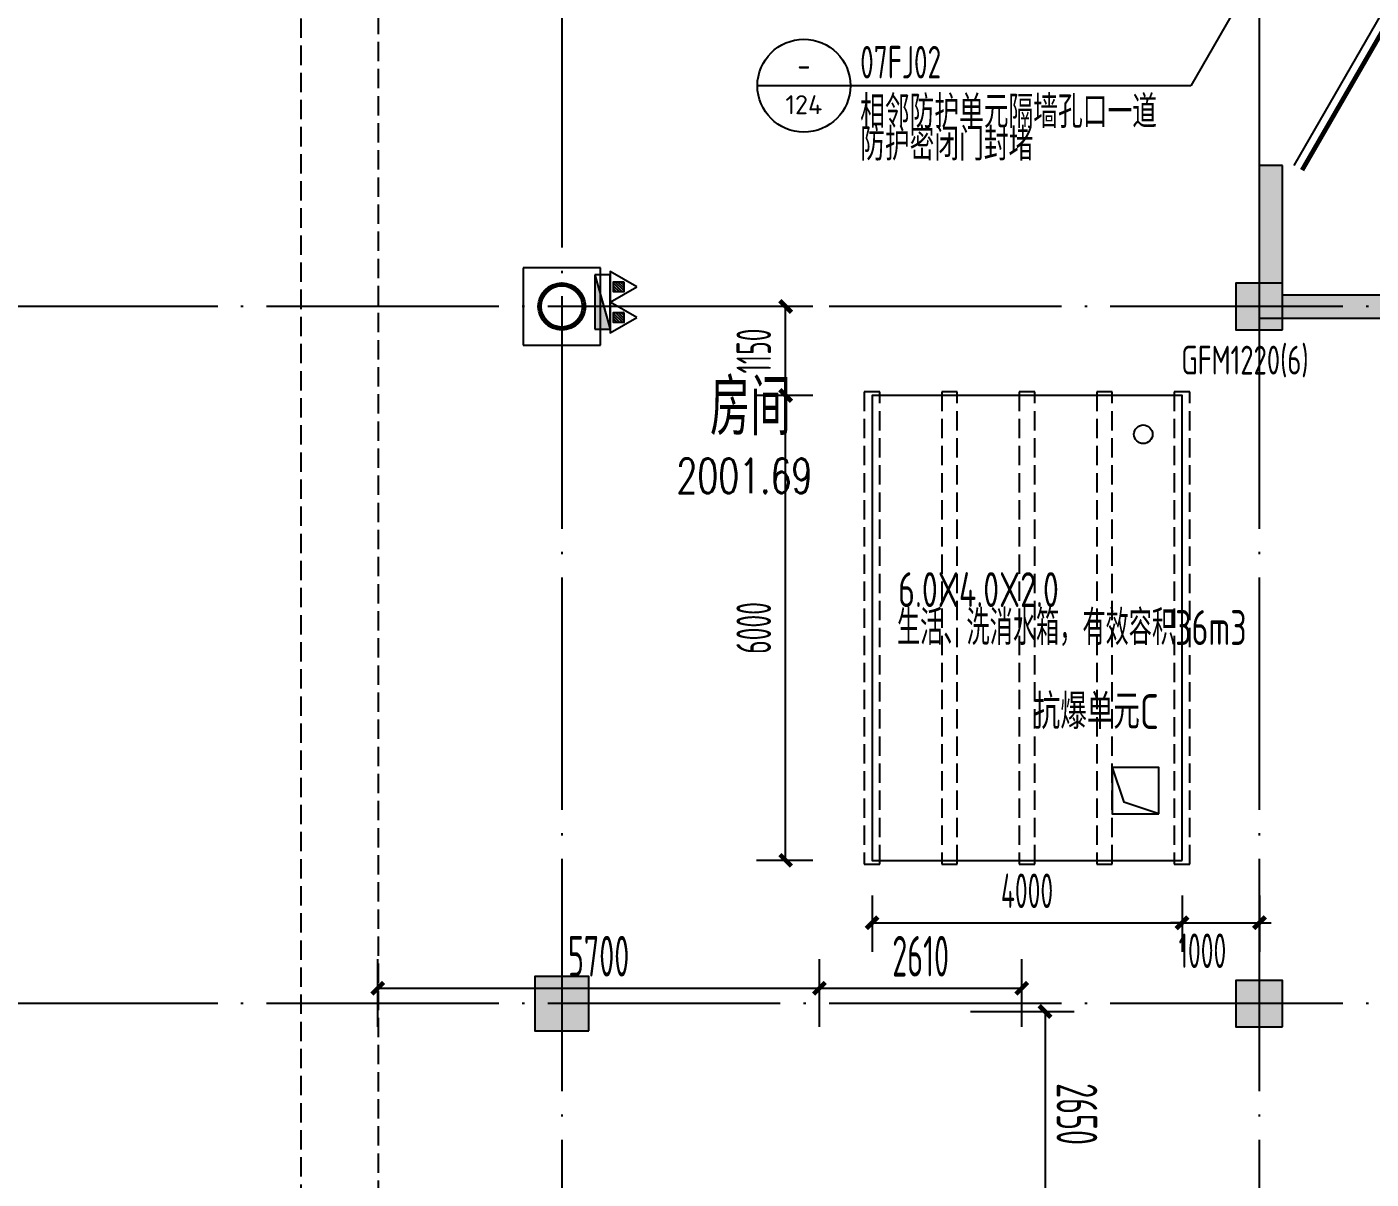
# Model space of a CAD drawing. Extents: x -473190 to 2138458, y -81875 to 2633646.
# Drawn here: x 582284 to 599632, y 69677 to 84552 of the extents above; entities that cross this region are included whole.
import ezdxf
from ezdxf.enums import TextEntityAlignment as Align

# ---------------------------------------------------------------- set-up
doc = ezdxf.new("R2010")
doc.units = 0
doc.header["$LTSCALE"] = 1000
doc.linetypes.add('DASH', pattern=[0.35, 0.25, -0.1])
doc.linetypes.add('DOTE', pattern=[2.42, 2, -0.2, 0.02, -0.2])
for name, color, linetype in [('A-COLUMN', 2, 'Continuous'), ('A-PUB_HATCH', 8, 'Continuous'), ('DIM_IDEN', 3, 'Continuous'), ('DOTE', 1, 'DOTE'), ('PUB_DIM', 3, 'Continuous'), ('PUB_HATCH', 8, 'Continuous'), ('PUB_TEXT', 7, 'Continuous'), ('RF-KBGQ', 15, 'Continuous'), ('RF-M', 4, 'Continuous'), ('RF-MBH', 11, 'Continuous'), ('RF-QT', 30, 'Continuous'), ('S-柱', 51, 'Continuous'), ('S-柱-填充', 8, 'Continuous'), ('SPACE', 7, 'Continuous'), ('TWT_DASH', 8, 'DASH'), ('TWT_水箱', 7, 'Continuous'), ('W-EQUIP_消火栓', 7, 'Continuous'), ('W-EQUIP_灭火器', 7, 'Continuous'), ('索引线', 252, 'Continuous')]:
    doc.layers.add(name, color=color, linetype=linetype)
doc.layers.add('RF-WZ', color=110, linetype='Continuous', lineweight=0)
doc.styles.add('_TCH_DIM_T3', font='tssdeng.shx', dxfattribs={"width": 0.564706, "bigfont": '@@@tssdchn.shx'})
doc.styles.add('_TCH_SPACE', font='SIMPLEX', dxfattribs={"height": 5, "bigfont": 'GBCBIG'})
doc.styles.add('_TCH_WINDOW', font='tssdeng.shx', dxfattribs={"width": 0.8, "height": 3.5, "bigfont": 'tssdchn.shx'})
doc.styles.add('TYDG_02', font='TSSDENG', dxfattribs={"width": 0.8, "bigfont": 'TSSDCHN'})
doc.dimstyles.new('_TCH_ARCH&&150', dxfattribs={"dimtxt": 525, "dimasz": 150, "dimexe": 375, "dimexo": 450, "dimgap": 150, "dimtad": 1, "dimdec": 0, "dimzin": 0, "dimdsep": 46, "dimtxsty": '_TCH_DIM_T3', "dimblk": 'ARCHTICK', "dimcen": 0.09, "dimclrt": 7, "dimazin": 2, "dimtfac": 1, "dimtdec": 0, "dimtix": 1, "dimtmove": 2, "dimatfit": 3, "dimfxl": 0, "dimtolj": 1, "dimtzin": 0, "dimarcsym": 0})
doc.dimstyles.new('_TWT_ARCH&&150', dxfattribs={"dimtxt": 446.25, "dimasz": 150, "dimexe": 375, "dimexo": 450, "dimgap": 189.375, "dimtad": 1, "dimdec": 0, "dimzin": 0, "dimdsep": 46, "dimtxsty": '_TCH_DIM_T3', "dimblk": 'ARCHTICK', "dimcen": 0.09, "dimclrt": 7, "dimazin": 2, "dimtfac": 1, "dimtdec": 0, "dimtix": 1, "dimtmove": 2, "dimatfit": 3, "dimfxl": 0, "dimtolj": 1, "dimtzin": 0, "dimarcsym": 0})

# ---------------------------------------------------------------- blocks, each defined once
blk = doc.blocks.new('A$C7EFF042E')
at = {"layer": 'A-COLUMN', "color": 6}
for p, q in [((27750, -65750), (26750, -65750)), ((26750, -65750), (26750, -66750)), ((27750, -66750), (27750, -65750)), ((26750, -66750), (27750, -66750))]:
    blk.add_line(p, q, dxfattribs=at)
at = {"layer": 'S-柱', "color": 6, "lineweight": 35}
blk.add_circle((27250, -66250), 300, dxfattribs=at)
blk.add_circle((27250, -66250), 300, dxfattribs=at)
at = {"layer": 'S-柱-填充', "color": 6, "lineweight": 35}
blk.add_lwpolyline([(26980, -66250, -1), (27520, -66250, -1)], format="xyb", close=True, dxfattribs=at)
blk = doc.blocks.new('A$C4F5A101F')
at = {"layer": 'DOTE', "color": 16, "linetype": 'DOTE', "ltscale": 1.5}
for p, q in [((-140489.7, 16373.7), (-140489.7, -213765.2)), ((-131489.7, 16373.7), (-131489.7, -213765.2)), ((-39660.8, -74507.4), (-168489.7, -74507.4))]:
    blk.add_line(p, q, dxfattribs=at)
at = {"layer": 'DOTE', "color": 127, "linetype": 'DOTE', "ltscale": 1.5}
blk.add_line((-39660.8, -83507.4), (-168489.7, -83507.4), dxfattribs=at)
blk = doc.blocks.new('$TwtSys$00000434')
for p, q in [((-0.5, 0.5), (-0.5, -0.5)), ((-0.5, -0.5), (0.5, 0.5)), ((0.5, 0.5), (-0.5, 0.5)), ((0.5, -0.5), (0.5, 0.5)), ((-0.5, -0.5), (0.5, -0.5))]:
    blk.add_line(p, q)
blk.add_solid([(0.5, -0.5), (0.5, 0.5), (-0.5, -0.5)])
blk = doc.blocks.new('$TwtSys$00000546')
h = blk.add_hatch()
h.set_pattern_fill('ANSI31', color=256, scale=200, style=0)
h.set_pattern_definition([(45, (-38543.802, -6670.83), (-17.67767, 17.67767), [])])
h.paths.add_polyline_path([(-65, 174), (65, 174), (65, 44), (-65, 44)])
for points in [[(0, 344), (-198, 0), (198, 0)], [(-65, 174), (65, 174), (65, 44), (-65, 44)]]:
    blk.add_lwpolyline(points, close=True)
blk = doc.blocks.new('$DorLib2D$00000211')
at = {"color": 0}
for p, q in [((-0.5, 0.05), (-0.067, 0.3)), ((0.5, 0.05), (0.067, 0.3))]:
    blk.add_line(p, q, dxfattribs=at)
at = {"color": 0, "const_width": 0.01}
for points in [[(-0.51, 0.0673), (-0.077, 0.3173)], [(0.51, 0.0673), (0.077, 0.3173)]]:
    blk.add_lwpolyline(points, dxfattribs=at)
blk = doc.blocks.new('rfk')
at = {"layer": 'A-PUB_HATCH'}
blk.add_hatch(color=256, dxfattribs=at).paths.add_polyline_path([(483048.2, -734610.2), (483048.2, -732940.2), (482748.2, -732940.2), (482748.2, -734910.2)])
at = {"layer": 'PUB_HATCH'}
blk.add_hatch(color=256, dxfattribs=at).paths.add_polyline_path([(483048.2, -734610.2), (482748.2, -734910.2), (485923.2, -734910.2), (486223.2, -734610.2)])
at = {"layer": 'RF-QT'}
for p, q in [((483048.2, -732940.2), (482748.2, -732940.2)), ((482748.2, -732940.2), (482748.2, -734910.2)), ((483048.2, -734610.2), (483048.2, -732940.2)), ((483048.2, -734610.2), (486223.2, -734610.2)), ((482748.2, -734910.2), (485923.2, -734910.2))]:
    blk.add_line(p, q, dxfattribs=at)
at = {"layer": 'RF-M'}
ref = blk.add_blockref('$DorLib2D$00000211', (482898.2, -729940.2), dxfattribs=dict(at, xscale=-6000, yscale=-6000, zscale=300, rotation=90))
ref.add_attrib('A', 'GSFMG6022(5)', (482267, -730702.7), dxfattribs={"layer": 'RF-MBH', "height": 297.5, "rotation": 90, "style": '_TCH_WINDOW', "width": 0.564706})
at = {"layer": 'RF-MBH', "style": '_TCH_WINDOW', "width": 0.705882}
blk.add_text('GFM1220(6)', height=371.88, dxfattribs=at).set_placement((481742.7, -735638.9))
at = {"layer": 'SPACE', "color": 2, "style": '_TCH_SPACE'}
blk.add_text('房间', height=723.4, dxfattribs=at).set_placement((475661, -736422.7))
at = {"layer": 'SPACE', "color": 2, "style": '_TCH_SPACE', "width": 0.705882}
blk.add_text('2001.69', height=446.25, dxfattribs=at).set_placement((475227.3, -737170.8))
blk = doc.blocks.new('_ArchTick')
at = {"color": 0, "linetype": 'ByBlock', "const_width": 0.4}
blk.add_lwpolyline([(-0.5, -0.5), (0.5, 0.5)], dxfattribs=at)
blk = doc.blocks.new('*D5687')
at = {"layer": 'Defpoints', "color": 0, "transparency": 16777216}
for p in [(-233469, -198933), (-232519, -198933), (-232519, -204633)]:
    blk.add_point(p, dxfattribs=at)
at = {"layer": 'PUB_DIM', "color": 0, "lineweight": -2, "transparency": 16777216}
for p, q in [((-232969, -198933), (-233844, -198933)), ((-233469, -204633), (-233469, -198933)), ((-232969, -204633), (-233844, -204633))]:
    blk.add_line(p, q, dxfattribs=at)
at = {"layer": 'PUB_DIM', "color": 0, "lineweight": -2, "transparency": 16777216, "xscale": 150, "yscale": 150, "zscale": 150}
for p, rotation in [((-233469, -198933), 90), ((-233469, -204633), 270)]:
    blk.add_blockref('_ArchTick', p, dxfattribs=dict(at, rotation=rotation))
at = {"layer": 'PUB_DIM', "color": 7, "transparency": 16777216, "insert": (-233882, -201783), "char_height": 525, "attachment_point": 5, "rotation": 90, "style": '_TCH_DIM_T3'}
blk.add_mtext('\\A1;5700', dxfattribs=at)
blk = doc.blocks.new('*D5688')
at = {"layer": 'Defpoints', "color": 0, "transparency": 16777216}
for p in [(-233469, -196322), (-232519, -196322), (-232519, -198933)]:
    blk.add_point(p, dxfattribs=at)
at = {"layer": 'PUB_DIM', "color": 0, "lineweight": -2, "transparency": 16777216}
for p, q in [((-232969, -196322), (-233844, -196322)), ((-233469, -198933), (-233469, -196322)), ((-232969, -198933), (-233844, -198933))]:
    blk.add_line(p, q, dxfattribs=at)
at = {"layer": 'PUB_DIM', "color": 0, "lineweight": -2, "transparency": 16777216, "xscale": 150, "yscale": 150, "zscale": 150}
for p, rotation in [((-233469, -196322), 90), ((-233469, -198933), 270)]:
    blk.add_blockref('_ArchTick', p, dxfattribs=dict(at, rotation=rotation))
at = {"layer": 'PUB_DIM', "color": 7, "transparency": 16777216, "insert": (-233882, -197627), "char_height": 525, "attachment_point": 5, "rotation": 90, "style": '_TCH_DIM_T3'}
blk.add_mtext('\\A1;2610', dxfattribs=at)
blk = doc.blocks.new('*D5689')
at = {"layer": 'Defpoints', "color": 0, "transparency": 16777216}
for p in [(-230519, -196022), (-233169, -197433), (-230519, -197433)]:
    blk.add_point(p, dxfattribs=at)
at = {"layer": 'PUB_DIM', "color": 0, "lineweight": -2, "transparency": 16777216}
for p, q in [((-233169, -196983), (-233169, -195647)), ((-230519, -196983), (-230519, -195647)), ((-233169, -196022), (-230519, -196022))]:
    blk.add_line(p, q, dxfattribs=at)
at = {"layer": 'PUB_DIM', "color": 0, "lineweight": -2, "transparency": 16777216, "xscale": 150, "yscale": 150, "zscale": 150, "rotation": 180}
blk.add_blockref('_ArchTick', (-233169, -196022), dxfattribs=at)
at = {"layer": 'PUB_DIM', "color": 0, "lineweight": -2, "transparency": 16777216, "xscale": 150, "yscale": 150, "zscale": 150}
blk.add_blockref('_ArchTick', (-230519, -196022), dxfattribs=at)
at = {"layer": 'PUB_DIM', "color": 7, "transparency": 16777216, "insert": (-231844, -195610), "char_height": 525, "attachment_point": 5, "style": '_TCH_DIM_T3'}
blk.add_mtext('\\A1;2650', dxfattribs=at)
blk = doc.blocks.new('*D5951')
at = {"layer": 'Defpoints', "color": 0, "transparency": 16777216}
for p in [(-57996, -85856), (-53996, -85856), (-53996, -86656)]:
    blk.add_point(p, dxfattribs=at)
at = {"layer": 'TWT_水箱', "color": 0, "lineweight": -2, "transparency": 16777216}
for p, q in [((-57996, -86306), (-57996, -87031)), ((-53996, -86306), (-53996, -87031)), ((-57996, -86656), (-53996, -86656))]:
    blk.add_line(p, q, dxfattribs=at)
at = {"layer": 'TWT_水箱', "color": 0, "lineweight": -2, "transparency": 16777216, "xscale": 150, "yscale": 150, "zscale": 150, "rotation": 180}
blk.add_blockref('_ArchTick', (-57996, -86656), dxfattribs=at)
at = {"layer": 'TWT_水箱', "color": 0, "lineweight": -2, "transparency": 16777216, "xscale": 150, "yscale": 150, "zscale": 150}
blk.add_blockref('_ArchTick', (-53996, -86656), dxfattribs=at)
at = {"layer": 'TWT_水箱', "color": 7, "transparency": 16777216, "insert": (-55996, -86243), "char_height": 446.2, "attachment_point": 5, "style": '_TCH_DIM_T3'}
blk.add_mtext('\\A1;4000', dxfattribs=at)
blk = doc.blocks.new('*D5952')
at = {"layer": 'Defpoints', "color": 0, "transparency": 16777216}
for p in [(-53996, -85856), (-52996, -85856), (-52996, -86656)]:
    blk.add_point(p, dxfattribs=at)
at = {"layer": 'TWT_水箱', "color": 0, "lineweight": -2, "transparency": 16777216}
for p, q in [((-53996, -86306), (-53996, -87031)), ((-52996, -86306), (-52996, -87031)), ((-53996, -86656), (-54146, -86656)), ((-53996, -86656), (-52996, -86656)), ((-52996, -86656), (-52846, -86656))]:
    blk.add_line(p, q, dxfattribs=at)
at = {"layer": 'TWT_水箱', "color": 0, "lineweight": -2, "transparency": 16777216, "xscale": 150, "yscale": 150, "zscale": 150}
blk.add_blockref('_ArchTick', (-53996, -86656), dxfattribs=at)
at = {"layer": 'TWT_水箱', "color": 0, "lineweight": -2, "transparency": 16777216, "xscale": 150, "yscale": 150, "zscale": 150, "rotation": 180}
blk.add_blockref('_ArchTick', (-52996, -86656), dxfattribs=at)
at = {"layer": 'TWT_水箱', "color": 7, "transparency": 16777216, "insert": (-53732, -87017), "char_height": 446.2, "attachment_point": 5, "style": '_TCH_DIM_T3'}
blk.add_mtext('\\A1;1000', dxfattribs=at)
blk = doc.blocks.new('*D5953')
at = {"layer": 'Defpoints', "color": 0, "transparency": 16777216}
for p in [(-59111, -79850), (-58311, -79850), (-58311, -85850)]:
    blk.add_point(p, dxfattribs=at)
at = {"layer": 'TWT_水箱', "color": 0, "lineweight": -2, "transparency": 16777216}
for p, q in [((-58761, -79850), (-59486, -79850)), ((-59111, -85850), (-59111, -79850)), ((-58761, -85850), (-59486, -85850))]:
    blk.add_line(p, q, dxfattribs=at)
at = {"layer": 'TWT_水箱', "color": 0, "lineweight": -2, "transparency": 16777216, "xscale": 150, "yscale": 150, "zscale": 150}
for p, rotation in [((-59111, -79850), 90), ((-59111, -85850), 270)]:
    blk.add_blockref('_ArchTick', p, dxfattribs=dict(at, rotation=rotation))
at = {"layer": 'TWT_水箱', "color": 7, "transparency": 16777216, "insert": (-59523, -82850), "char_height": 446.2, "attachment_point": 5, "rotation": 90, "style": '_TCH_DIM_T3'}
blk.add_mtext('\\A1;6000', dxfattribs=at)
blk = doc.blocks.new('*D5954')
at = {"layer": 'Defpoints', "color": 0, "transparency": 16777216}
for p in [(-59111, -78700), (-58311, -78700), (-58311, -79850)]:
    blk.add_point(p, dxfattribs=at)
at = {"layer": 'TWT_水箱', "color": 0, "lineweight": -2, "transparency": 16777216}
for p, q in [((-58761, -78700), (-59486, -78700)), ((-59111, -79850), (-59111, -78700)), ((-58761, -79850), (-59486, -79850))]:
    blk.add_line(p, q, dxfattribs=at)
at = {"layer": 'TWT_水箱', "color": 0, "lineweight": -2, "transparency": 16777216, "xscale": 150, "yscale": 150, "zscale": 150}
for p, rotation in [((-59111, -78700), 90), ((-59111, -79850), 270)]:
    blk.add_blockref('_ArchTick', p, dxfattribs=dict(at, rotation=rotation))
at = {"layer": 'TWT_水箱', "color": 7, "transparency": 16777216, "insert": (-59523, -79275), "char_height": 446.2, "attachment_point": 5, "rotation": 90, "style": '_TCH_DIM_T3'}
blk.add_mtext('\\A1;1150', dxfattribs=at)
blk = doc.blocks.new('_FZH')
blk.add_lwpolyline([(-0.5, -0.5), (0.5, -0.5), (0.5, 0.5), (-0.5, 0.5)], close=True)
at = {"layer": 'PUB_HATCH'}
blk.add_solid([(-0.5, -0.5), (0.5, -0.5), (-0.5, 0.5), (0.5, 0.5)], dxfattribs=at)
blk = doc.blocks.new('zsgc')
at = {"layer": 'RF-KBGQ', "color": 15, "linetype": 'DASH'}
for p, q in [((-226886.3, -204622.9), (-254244.5, -204622.9)), ((-227886.3, -205622.9), (-254244.5, -205622.9))]:
    blk.add_line(p, q, dxfattribs=at)
at = {"layer": 'RF-WZ', "style": 'TYDG_02', "width": 0.8}
blk.add_text('抗爆单元C', height=450, rotation=90, dxfattribs=at).set_placement((-236814.4, -196167))
at = {"layer": 'PUB_DIM'}
for p1, p2, distance, picture, middle in [((-233169.5, -197432.5), (-230519.5, -197432.5), 1410.4, '*D5689', (-231844.5, -195609.6)), ((-232519.5, -198932.5), (-232519.5, -196322.1), 950, '*D5688', (-233882, -197627.3)), ((-232519.5, -204632.9), (-232519.5, -198932.5), 950, '*D5687', (-233882, -201782.7))]:
    dim = blk.add_aligned_dim(p1=p1, p2=p2, distance=distance, dimstyle='_TCH_ARCH&&150', dxfattribs=at)
    dim.commit()
    dim.dimension.update_dxf_attribs({"geometry": picture, "text_midpoint": middle})
blk = doc.blocks.new('A$C4CB31E69')
at = {"layer": 'TWT_DASH'}
for points in [[(-57895.8, -85900), (-57895.8, -79800), (-58095.8, -79800), (-58095.8, -85900)], [(-56895.8, -85900), (-56895.8, -79800), (-57095.8, -79800), (-57095.8, -85900)], [(-55895.8, -85900), (-55895.8, -79800), (-56095.8, -79800), (-56095.8, -85900)], [(-54895.8, -85900), (-54895.8, -79800), (-55095.8, -79800), (-55095.8, -85900)], [(-53895.8, -85900), (-53895.8, -79800), (-54095.8, -79800), (-54095.8, -85900)]]:
    blk.add_lwpolyline(points, close=True, dxfattribs=at)
at = {"layer": 'TWT_水箱'}
for p in [(-54895.8, -84650, -3000), (-54295.8, -85250, -3000)]:
    blk.add_line(p, (-54745.8, -85100, -3000), dxfattribs=at)
for points in [[(-53995.8, -85850), (-53995.8, -79850), (-57995.8, -79850), (-57995.8, -85850)], [(-54295.8, -85250), (-54295.8, -84650), (-54895.8, -84650), (-54895.8, -85250)]]:
    blk.add_lwpolyline(points, close=True, dxfattribs=at)
at = {"layer": 'TWT_水箱', "color": 2, "linetype": 'Continuous'}
blk.add_circle((-54495.8, -80350), 120, dxfattribs=at)
at = {"layer": 'TWT_水箱', "style": 'TYDG_02', "width": 0.7}
for s, p in [('6.0X4.0X2.0', (-57659.5, -82580, -3000)), ('生活、洗消水箱，有效容积36m3', (-57675.4, -83070.4, -3000))]:
    blk.add_text(s, height=450.002, dxfattribs=at).set_placement(p)
at = {"layer": 'TWT_水箱'}
for p1, p2, distance, picture, middle in [((-58310.8, -79850), (-58310.8, -78700), 800, '*D5954', (-59523.3, -79275)), ((-58310.8, -85850), (-58310.8, -79850), 800, '*D5953', (-59523.3, -82850)), ((-57995.8, -85856), (-53995.8, -85856), -800, '*D5951', (-55995.8, -86243.5))]:
    dim = blk.add_aligned_dim(p1=p1, p2=p2, distance=distance, dimstyle='_TWT_ARCH&&150', dxfattribs=at)
    dim.commit()
    dim.dimension.update_dxf_attribs({"geometry": picture, "text_midpoint": middle})
dim = blk.add_linear_dim(base=(-52995.8, -86656), p1=(-53995.8, -85856), p2=(-52995.8, -85856), angle=0, dimstyle='_TWT_ARCH&&150', dxfattribs=at)
dim.commit()
dim.dimension.update_dxf_attribs({"geometry": '*D5952', "text_midpoint": (-53731.6, -87017.3), "dimtype": 161})

msp = doc.modelspace()

# ---------------------------------------------------------------- linework, layer by layer
at = {"layer": 'DIM_IDEN'}
for p, q in [((599362.4, 87359.6), (597306.1, 83791.9)), ((592911.5, 83791.9), (591711.5, 83791.9)), ((597306.1, 83791.9), (592911.5, 83791.9))]:
    msp.add_line(p, q, dxfattribs=at)
msp.add_circle((592311.5, 83791.9), 600, dxfattribs=at)

# ---------------------------------------------------------------- block references
at = {"rotation": 270}
msp.add_blockref('zsgc', (791445.2, -161327.1), dxfattribs=at)
msp.add_blockref('A$C4CB31E69', (651187.2, 159642.4))
at = {"layer": 'A-COLUMN', "rotation": 90}
for p, xscale, yscale, zscale in [((598187.2, 80942.4), 600, 600, 600), ((589187.2, 71942.4), 700, 700, 700), ((598187.2, 71942.4), 600, 600, 600)]:
    msp.add_blockref('_FZH', p, dxfattribs=dict(at, xscale=xscale, yscale=yscale, zscale=zscale))
at = {"layer": 'RF-QT'}
for name, p in [('A$C4F5A101F', (729676.9, 155449.8)), ('A$C7EFF042E', (561937.2, 147192.4))]:
    msp.add_blockref(name, p, dxfattribs=at)
at = {"layer": 'W-EQUIP_消火栓', "xscale": 700, "yscale": 200, "zscale": 700, "rotation": 270}
msp.add_blockref('$TwtSys$00000434', (589712.2, 80999), dxfattribs=at)
at = {"layer": 'W-EQUIP_灭火器', "rotation": 270}
for p in [(589812.2, 81197.4), (589812.2, 80800.6)]:
    msp.add_blockref('$TwtSys$00000546', p, dxfattribs=at)
at = {"layer": '索引线'}
msp.add_blockref('rfk', (115439, 815702.6), dxfattribs=at)

# ---------------------------------------------------------------- texts
at = {"layer": 'PUB_TEXT', "style": 'TYDG_02'}
for s, width, p in [('07FJ02', 0.64, (593037.5, 83885.6)), ('相邻防护单元隔墙孔口一道', 0.8, (593037.5, 83245.9)), ('防护密闭门封堵', 0.8, (593037.5, 82825.9))]:
    msp.add_text(s, height=420, dxfattribs=dict(at, width=width)).set_placement(p)
for s, height, width, p, p2 in [('-', 318.1, 0.962963, (592226.7, 83902.3), (592396.3, 83902.3)), ('124', 245.31, 1.238095, (592073.2, 83424.5), (592549.8, 83424.5))]:
    msp.add_text(s, height=height, dxfattribs=dict(at, width=width)).set_placement(p, p2, align=Align.FIT)

doc.saveas('drawing.dxf')
